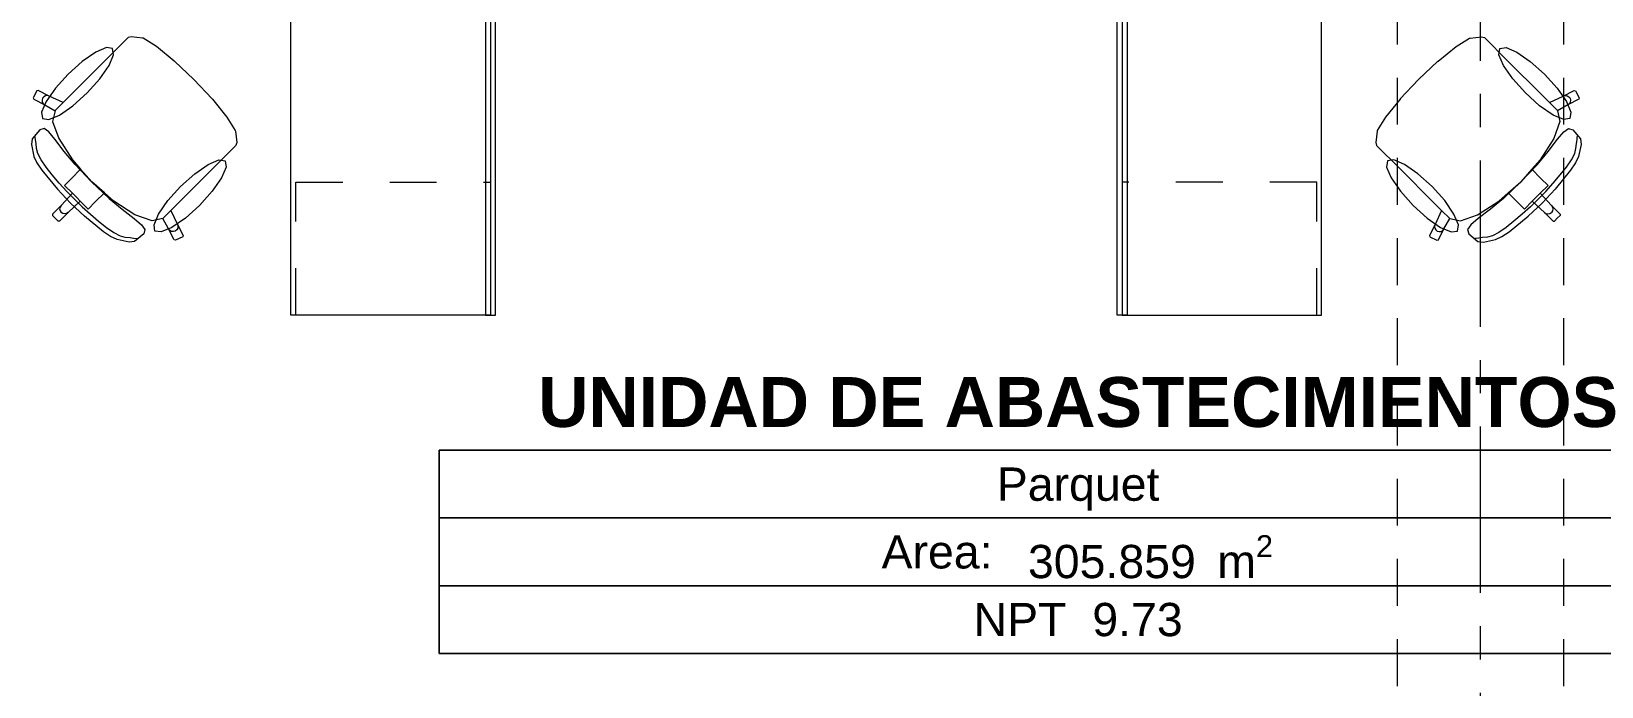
# Model space of a CAD drawing. Header units: inches. Extents: x -19 to 5698, y -728 to 92.
# Drawn here: x 217.962 to 222.684, y 32.368 to 34.338 of the extents above; entities that cross this region are included whole.
import ezdxf

# ---------------------------------------------------------------- set-up
doc = ezdxf.new("R2010")
doc.units = ezdxf.units.IN
doc.header["$MEASUREMENT"] = 0
for name, pattern in [('Hidden Line', [0.195611, 0.141111, -0.0545]), ('Punto & Raya', [0.65, 0.5, -0.075, 0, -0.075]), ('Rayas', [0.282222, 0.141111, -0.141111])]:
    doc.linetypes.add(name, pattern=pattern)
for name, color, linetype in [('02 _ ARQ _ ALB _ Ejes Generales', 251, 'Continuous'), ('02 _ ARQ _ ZON _ Espacio.3D', 7, 'Continuous'), ('08 _ STR _ EXT _ 09 Vigas', 251, 'Continuous'), ('Interior - Mobiliario', 7, 'Continuous')]:
    doc.layers.add(name, color=color, linetype=linetype)
doc.styles.add('Estilo_Generado_1', font='swisseb.ttf')
doc.styles.add('Estilo_Generado_7', font='swisse.ttf')

msp = doc.modelspace()

# ---------------------------------------------------------------- linework, layer by layer
at = {"layer": '02 _ ARQ _ ALB _ Ejes Generales', "color": 251, "linetype": 'Punto & Raya', "lineweight": 13, "true_color": 0x636466}
msp.add_line((222.32, 3.05), (222.32, 44.9), dxfattribs=at)
at = {"layer": '02 _ ARQ _ ZON _ Espacio.3D', "color": 251, "linetype": 'Continuous', "lineweight": 13}
for p, q in [((223.0317, 33.0788), (219.1876, 33.0788)), ((219.1876, 33.0788), (219.1876, 32.4681)), ((219.1876, 33.0788), (223.0317, 33.0788)), ((219.1876, 32.8753), (219.1876, 33.0788)), ((223.0317, 32.8753), (219.1876, 32.8753)), ((219.1876, 32.8753), (223.0317, 32.8753)), ((219.1876, 32.6717), (219.1876, 32.8753)), ((223.0317, 32.6717), (219.1876, 32.6717)), ((219.1876, 32.6717), (223.0317, 32.6717)), ((219.1876, 32.4681), (219.1876, 32.6717)), ((219.1876, 32.4681), (223.0317, 32.4681)), ((223.0317, 32.4681), (219.1876, 32.4681))]:
    msp.add_line(p, q, dxfattribs=at)
at = {"layer": '08 _ STR _ EXT _ 09 Vigas', "color": 251, "linetype": 'Hidden Line', "lineweight": 13, "true_color": 0x636466}
for p, q in [((222.07, 30.2), (222.07, 39.4)), ((222.57, 30.2), (222.57, 39.4))]:
    msp.add_line(p, q, dxfattribs=at)
at = {"layer": 'Interior - Mobiliario', "color": 175, "linetype": 'Continuous', "lineweight": 13}
for p, q in [((219.3271, 34.9697), (219.3271, 33.4847)), ((219.3571, 33.4847), (219.3571, 34.9697)), ((221.2271, 33.4847), (221.2271, 34.9697)), ((221.2571, 34.9697), (221.2571, 33.4847)), ((218.2306, 34.2974), (218.2051, 34.2719)), ((218.2525, 34.3193), (218.2306, 34.2974)), ((218.2618, 34.3222), (218.2525, 34.3193)), ((218.2957, 34.3182), (218.2618, 34.3222)), ((218.2979, 34.3173), (218.2957, 34.3182)), ((218.3379, 34.2924), (218.2979, 34.3173)), ((218.3916, 34.2488), (218.3379, 34.2924)), ((222.1927, 34.2488), (222.2464, 34.2924)), ((222.2464, 34.2924), (222.2864, 34.3173)), ((222.2864, 34.3173), (222.2885, 34.3182)), ((222.2885, 34.3182), (222.3225, 34.3222)), ((222.3225, 34.3222), (222.3318, 34.3193)), ((222.3318, 34.3193), (222.3537, 34.2974)), ((222.3537, 34.2974), (222.3792, 34.2719)), ((218.2051, 34.2719), (218.0572, 34.124)), ((218.3924, 34.2482), (218.3916, 34.2488)), ((218.4507, 34.1933), (218.3924, 34.2482)), ((222.1335, 34.1933), (222.1919, 34.2482)), ((222.1919, 34.2482), (222.1927, 34.2488)), ((222.3792, 34.2719), (222.5271, 34.124)), ((218.4507, 34.1933), (218.5056, 34.135)), ((222.1335, 34.1933), (222.0787, 34.135)), ((217.9783, 34.1593), (217.9675, 34.1379)), ((217.9823, 34.1606), (217.9783, 34.1593)), ((218.0154, 34.1436), (217.9823, 34.1606)), ((218.004, 34.1446), (217.9989, 34.1417)), ((218.0098, 34.1452), (218.004, 34.1446)), ((218.0154, 34.1436), (218.0098, 34.1452)), ((218.0572, 34.124), (218.0154, 34.1436)), ((222.5271, 34.124), (222.5688, 34.1436)), ((222.5688, 34.1436), (222.6019, 34.1606)), ((222.5688, 34.1436), (222.5745, 34.1452)), ((222.5745, 34.1452), (222.5803, 34.1446)), ((222.5803, 34.1446), (222.5854, 34.1417)), ((222.6019, 34.1606), (222.606, 34.1593)), ((222.606, 34.1593), (222.6168, 34.1379)), ((217.9675, 34.1379), (217.9688, 34.1339)), ((217.9688, 34.1339), (218.0019, 34.1169)), ((217.9953, 34.1371), (217.9937, 34.1315)), ((217.9937, 34.1315), (217.9944, 34.1257)), ((217.9944, 34.1257), (217.9973, 34.1205)), ((217.9989, 34.1417), (217.9953, 34.1371)), ((217.9973, 34.1205), (218.0019, 34.1169)), ((218.0019, 34.1169), (218.0329, 34.0996)), ((218.0329, 34.0996), (218.0255, 34.0676)), ((218.033, 34.0998), (218.0329, 34.0996)), ((218.033, 34.0998), (218.0572, 34.124)), ((218.5056, 34.135), (218.5063, 34.1341)), ((218.5063, 34.1341), (218.5498, 34.0805)), ((222.078, 34.1341), (222.0345, 34.0805)), ((222.0787, 34.135), (222.078, 34.1341)), ((222.5513, 34.0998), (222.5271, 34.124)), ((222.5513, 34.0998), (222.5514, 34.0996)), ((222.5824, 34.1169), (222.5514, 34.0996)), ((222.5514, 34.0996), (222.5588, 34.0676)), ((222.6155, 34.1339), (222.5824, 34.1169)), ((222.587, 34.1205), (222.5824, 34.1169)), ((222.5854, 34.1417), (222.589, 34.1371)), ((222.5899, 34.1257), (222.587, 34.1205)), ((222.589, 34.1371), (222.5906, 34.1315)), ((222.5906, 34.1315), (222.5899, 34.1257)), ((222.6168, 34.1379), (222.6155, 34.1339)), ((218.0255, 34.0676), (218.0438, 34.0157)), ((218.5498, 34.0805), (218.5747, 34.0404)), ((222.0345, 34.0805), (222.0095, 34.0404)), ((222.5588, 34.0676), (222.5405, 34.0157)), ((217.9636, 34.0147), (217.9618, 33.9979)), ((217.9868, 34.0425), (217.9636, 34.0147)), ((217.9733, 34.0199), (217.9725, 34.0244)), ((217.9741, 34.0119), (217.9733, 34.0199)), ((217.9761, 34.0011), (217.9741, 34.0119)), ((217.9773, 33.9857), (217.9761, 34.0011)), ((217.9997, 34.0459), (217.9868, 34.0425)), ((218.0141, 34.0359), (217.9997, 34.0459)), ((218.0327, 34.0136), (218.0141, 34.0359)), ((218.0606, 33.9775), (218.0327, 34.0136)), ((218.0438, 34.0157), (218.0852, 33.9518)), ((218.5747, 34.0404), (218.5756, 34.0383)), ((218.5756, 34.0383), (218.5796, 34.0044)), ((218.5796, 34.0044), (218.5768, 33.9951)), ((222.0086, 34.0383), (222.0047, 34.0044)), ((222.0047, 34.0044), (222.0075, 33.9951)), ((222.0095, 34.0404), (222.0086, 34.0383)), ((222.5405, 34.0157), (222.4991, 33.9518)), ((222.5237, 33.9775), (222.5516, 34.0136)), ((222.5516, 34.0136), (222.5702, 34.0359)), ((222.5702, 34.0359), (222.5845, 34.0459)), ((222.5845, 34.0459), (222.5975, 34.0425)), ((222.5975, 34.0425), (222.6206, 34.0147)), ((222.607, 33.9857), (222.6082, 34.0011)), ((222.6082, 34.0011), (222.6102, 34.0119)), ((222.6102, 34.0119), (222.611, 34.0199)), ((222.611, 34.0199), (222.6118, 34.0244)), ((222.6206, 34.0147), (222.6225, 33.9979)), ((217.9618, 33.9979), (217.9695, 33.9617)), ((217.9695, 33.9617), (217.9785, 33.9425)), ((217.9812, 33.971), (217.9773, 33.9857)), ((217.9911, 33.9521), (217.9812, 33.971)), ((218.0933, 33.9381), (218.0606, 33.9775)), ((218.5548, 33.9731), (218.5293, 33.9476)), ((218.5768, 33.9951), (218.5548, 33.9731)), ((222.0075, 33.9951), (222.0295, 33.9731)), ((222.0295, 33.9731), (222.055, 33.9476)), ((222.491, 33.9381), (222.5237, 33.9775)), ((222.5932, 33.9521), (222.6031, 33.971)), ((222.6031, 33.971), (222.607, 33.9857)), ((222.6148, 33.9617), (222.6058, 33.9425)), ((222.6225, 33.9979), (222.6148, 33.9617)), ((217.9785, 33.9425), (217.9934, 33.9208)), ((218.006, 33.9303), (217.9911, 33.9521)), ((217.9934, 33.9208), (218.0402, 33.8641)), ((218.0246, 33.9065), (218.006, 33.9303)), ((218.0457, 33.8818), (218.0246, 33.9065)), ((218.1099, 33.9237), (218.0826, 33.8963)), ((218.0852, 33.9518), (218.1099, 33.9237)), ((218.1428, 33.8854), (218.0933, 33.9381)), ((218.1099, 33.9237), (218.1433, 33.8858)), ((218.5293, 33.9476), (218.3814, 33.7998)), ((222.055, 33.9476), (222.2028, 33.7998)), ((222.4743, 33.9237), (222.441, 33.8858)), ((222.4415, 33.8854), (222.491, 33.9381)), ((222.4991, 33.9518), (222.4743, 33.9237)), ((222.4743, 33.9237), (222.5017, 33.8963)), ((222.5386, 33.8818), (222.5597, 33.9065)), ((222.5909, 33.9208), (222.5441, 33.8641)), ((222.5597, 33.9065), (222.5783, 33.9303)), ((222.5783, 33.9303), (222.5932, 33.9521)), ((222.6058, 33.9425), (222.5909, 33.9208)), ((218.0402, 33.8641), (218.0793, 33.8219)), ((218.0683, 33.8571), (218.0457, 33.8818)), ((218.0826, 33.8963), (218.0614, 33.8752)), ((218.0614, 33.8752), (218.0851, 33.8515)), ((218.1428, 33.8854), (218.1956, 33.8359)), ((218.1811, 33.8525), (218.1433, 33.8858)), ((222.4415, 33.8854), (222.3887, 33.8359)), ((222.4032, 33.8525), (222.441, 33.8858)), ((222.5229, 33.8752), (222.4992, 33.8515)), ((222.5017, 33.8963), (222.5229, 33.8752)), ((222.5441, 33.8641), (222.5049, 33.8219)), ((222.516, 33.8571), (222.5386, 33.8818)), ((218.0511, 33.815), (218.025, 33.7889)), ((218.0511, 33.815), (218.0478, 33.8101)), ((218.0851, 33.8515), (218.0511, 33.815)), ((218.0911, 33.8337), (218.0683, 33.8571)), ((218.1089, 33.8276), (218.0724, 33.7937)), ((218.1215, 33.7828), (218.0793, 33.8219)), ((218.0851, 33.8515), (218.097, 33.8396)), ((218.0911, 33.8337), (218.1145, 33.8108)), ((218.1089, 33.8276), (218.097, 33.8396)), ((218.1326, 33.804), (218.1089, 33.8276)), ((218.1537, 33.8252), (218.1326, 33.804)), ((218.1811, 33.8525), (218.1537, 33.8252)), ((218.2093, 33.8277), (218.1811, 33.8525)), ((218.1956, 33.8359), (218.2349, 33.8032)), ((218.2731, 33.7864), (218.2093, 33.8277)), ((222.3112, 33.7864), (222.375, 33.8277)), ((222.3887, 33.8359), (222.3494, 33.8032)), ((222.375, 33.8277), (222.4032, 33.8525)), ((222.4032, 33.8525), (222.4305, 33.8252)), ((222.4305, 33.8252), (222.4517, 33.804)), ((222.4517, 33.804), (222.4753, 33.8276)), ((222.4627, 33.7828), (222.5049, 33.8219)), ((222.4932, 33.8337), (222.4697, 33.8108)), ((222.4753, 33.8276), (222.4873, 33.8396)), ((222.4753, 33.8276), (222.5119, 33.7937)), ((222.4992, 33.8515), (222.4873, 33.8396)), ((222.4932, 33.8337), (222.516, 33.8571)), ((222.4992, 33.8515), (222.5332, 33.815)), ((222.5332, 33.815), (222.5364, 33.8101)), ((222.5332, 33.815), (222.5593, 33.7889)), ((218.025, 33.7889), (218.025, 33.7847)), ((218.025, 33.7847), (218.0335, 33.7761)), ((218.0421, 33.7676), (218.0335, 33.7761)), ((218.0463, 33.7676), (218.0421, 33.7676)), ((218.0724, 33.7937), (218.0463, 33.7676)), ((218.0478, 33.8101), (218.0467, 33.8044)), ((218.0467, 33.8044), (218.0479, 33.7986)), ((218.0479, 33.7986), (218.0512, 33.7937)), ((218.0561, 33.7905), (218.0512, 33.7937)), ((218.0618, 33.7893), (218.0561, 33.7905)), ((218.0676, 33.7904), (218.0618, 33.7893)), ((218.0724, 33.7937), (218.0676, 33.7904)), ((218.1145, 33.8108), (218.1392, 33.7883)), ((218.1782, 33.736), (218.1215, 33.7828)), ((218.1392, 33.7883), (218.1639, 33.7671)), ((218.1639, 33.7671), (218.1877, 33.7485)), ((218.2349, 33.8032), (218.271, 33.7753)), ((218.271, 33.7753), (218.2933, 33.7567)), ((218.325, 33.7681), (218.2731, 33.7864)), ((218.357, 33.7755), (218.325, 33.7681)), ((218.3572, 33.7756), (218.357, 33.7755)), ((218.3743, 33.7445), (218.357, 33.7755)), ((218.3572, 33.7756), (218.3814, 33.7998)), ((218.3814, 33.7998), (218.401, 33.758)), ((222.2028, 33.7998), (222.1833, 33.758)), ((222.2271, 33.7756), (222.2028, 33.7998)), ((222.21, 33.7445), (222.2273, 33.7755)), ((222.2271, 33.7756), (222.2273, 33.7755)), ((222.2273, 33.7755), (222.2592, 33.7681)), ((222.2592, 33.7681), (222.3112, 33.7864)), ((222.3132, 33.7753), (222.291, 33.7567)), ((222.3494, 33.8032), (222.3132, 33.7753)), ((222.4204, 33.7671), (222.3965, 33.7485)), ((222.406, 33.736), (222.4627, 33.7828)), ((222.4451, 33.7883), (222.4204, 33.7671)), ((222.4697, 33.8108), (222.4451, 33.7883)), ((222.5119, 33.7937), (222.5167, 33.7904)), ((222.5119, 33.7937), (222.5379, 33.7676)), ((222.5167, 33.7904), (222.5225, 33.7893)), ((222.5225, 33.7893), (222.5282, 33.7905)), ((222.5282, 33.7905), (222.5331, 33.7937)), ((222.5364, 33.7986), (222.5331, 33.7937)), ((222.5364, 33.8101), (222.5376, 33.8044)), ((222.5376, 33.8044), (222.5364, 33.7986)), ((222.5379, 33.7676), (222.5422, 33.7676)), ((222.5422, 33.7676), (222.5507, 33.7761)), ((222.5593, 33.7847), (222.5507, 33.7761)), ((222.5593, 33.7889), (222.5593, 33.7847)), ((218.1999, 33.7211), (218.1782, 33.736)), ((218.1877, 33.7485), (218.2096, 33.7337)), ((218.2192, 33.7121), (218.1999, 33.7211)), ((218.2096, 33.7337), (218.2284, 33.7237)), ((218.2284, 33.7237), (218.2432, 33.7198)), ((218.2432, 33.7198), (218.2586, 33.7187)), ((218.2586, 33.7187), (218.2693, 33.7166)), ((218.2999, 33.7294), (218.2721, 33.7062)), ((218.2933, 33.7567), (218.3033, 33.7423)), ((218.3033, 33.7423), (218.2999, 33.7294)), ((218.378, 33.7399), (218.3743, 33.7445)), ((218.3913, 33.7114), (218.3743, 33.7445)), ((218.3831, 33.737), (218.378, 33.7399)), ((218.3889, 33.7363), (218.3831, 33.737)), ((218.3945, 33.7378), (218.3889, 33.7363)), ((218.3991, 33.7414), (218.3945, 33.7378)), ((218.4167, 33.7209), (218.3953, 33.7101)), ((218.402, 33.7465), (218.3991, 33.7414)), ((218.401, 33.758), (218.4026, 33.7524)), ((218.401, 33.758), (218.418, 33.7249)), ((218.4026, 33.7524), (218.402, 33.7465)), ((218.418, 33.7249), (218.4167, 33.7209)), ((222.1833, 33.758), (222.1663, 33.7249)), ((222.1663, 33.7249), (222.1676, 33.7209)), ((222.1676, 33.7209), (222.1889, 33.7101)), ((222.1833, 33.758), (222.1816, 33.7524)), ((222.1816, 33.7524), (222.1823, 33.7465)), ((222.1823, 33.7465), (222.1851, 33.7414)), ((222.1851, 33.7414), (222.1897, 33.7378)), ((222.1897, 33.7378), (222.1954, 33.7363)), ((222.193, 33.7114), (222.21, 33.7445)), ((222.1954, 33.7363), (222.2012, 33.737)), ((222.2012, 33.737), (222.2063, 33.7399)), ((222.2063, 33.7399), (222.21, 33.7445)), ((222.291, 33.7567), (222.2809, 33.7423)), ((222.2809, 33.7423), (222.2844, 33.7294)), ((222.2844, 33.7294), (222.3122, 33.7062)), ((222.3257, 33.7187), (222.315, 33.7166)), ((222.3411, 33.7198), (222.3257, 33.7187)), ((222.3559, 33.7237), (222.3411, 33.7198)), ((222.3747, 33.7337), (222.3559, 33.7237)), ((222.3651, 33.7121), (222.3843, 33.7211)), ((222.3965, 33.7485), (222.3747, 33.7337)), ((222.3843, 33.7211), (222.406, 33.736)), ((218.2553, 33.7043), (218.2192, 33.7121)), ((218.2721, 33.7062), (218.2553, 33.7043)), ((218.2693, 33.7166), (218.2774, 33.7159)), ((218.2774, 33.7159), (218.2819, 33.7151)), ((218.3953, 33.7101), (218.3913, 33.7114)), ((222.1889, 33.7101), (222.193, 33.7114)), ((222.3069, 33.7159), (222.3024, 33.7151)), ((222.315, 33.7166), (222.3069, 33.7159)), ((222.3122, 33.7062), (222.329, 33.7043)), ((222.329, 33.7043), (222.3651, 33.7121)), ((219.3271, 33.4847), (219.3571, 33.4847)), ((221.2571, 33.4847), (221.2271, 33.4847))]:
    msp.add_line(p, q, dxfattribs=at)
at = {"layer": 'Interior - Mobiliario', "color": 175, "linetype": 'Rayas', "lineweight": 13}
for p, q in [((218.7571, 33.4847), (218.7571, 33.8847)), ((218.7571, 33.8847), (219.3421, 33.8847)), ((221.8271, 33.8847), (221.2421, 33.8847)), ((221.8271, 33.4847), (221.8271, 33.8847))]:
    msp.add_line(p, q, dxfattribs=at)
at = {"layer": 'Interior - Mobiliario', "color": 175, "linetype": 'Continuous', "lineweight": 13, "flags": 128}
for points in [[(219.3421, 34.9847), (219.3421, 33.4847), (218.7421, 33.4847), (218.7421, 34.4847), (218.0421, 34.4847), (218.0421, 34.9847)], [(221.2421, 34.9847), (221.2421, 33.4847), (221.8421, 33.4847), (221.8421, 34.4847), (222.5421, 34.4847), (222.5421, 34.9847)], [(218.0723, 34.2098), (218.0341, 34.1673), (218.0061, 34.127), (217.9925, 34.0949), (217.9954, 34.076), (218.0143, 34.0731), (218.0464, 34.0867), (218.0867, 34.1147), (218.1292, 34.1529), (218.1674, 34.1954), (218.1954, 34.2357), (218.209, 34.2678), (218.2061, 34.2867), (218.1872, 34.2896), (218.1551, 34.276), (218.1148, 34.248)], [(222.512, 34.2098), (222.5501, 34.1673), (222.5782, 34.127), (222.5918, 34.0949), (222.5889, 34.076), (222.57, 34.0731), (222.5379, 34.0867), (222.4975, 34.1147), (222.4551, 34.1529), (222.4169, 34.1954), (222.3889, 34.2357), (222.3753, 34.2678), (222.3782, 34.2867), (222.3971, 34.2896), (222.4291, 34.276), (222.4695, 34.248)], [(218.4672, 33.8149), (218.4247, 33.7767), (218.3844, 33.7487), (218.3523, 33.7351), (218.3334, 33.738), (218.3305, 33.7569), (218.3441, 33.789), (218.3721, 33.8293), (218.4103, 33.8718), (218.4528, 33.91), (218.4931, 33.938), (218.5252, 33.9516), (218.5441, 33.9487), (218.547, 33.9298), (218.5334, 33.8977), (218.5054, 33.8574)], [(222.1171, 33.8149), (222.1595, 33.7767), (222.1999, 33.7487), (222.232, 33.7351), (222.2509, 33.738), (222.2538, 33.7569), (222.2401, 33.789), (222.2121, 33.8293), (222.174, 33.8718), (222.1315, 33.91), (222.0911, 33.938), (222.0591, 33.9516), (222.0402, 33.9487), (222.0373, 33.9298), (222.0509, 33.8977), (222.0789, 33.8574)]]:
    msp.add_lwpolyline(points, close=True, dxfattribs=at)

# ---------------------------------------------------------------- texts
at = {"layer": '02 _ ARQ _ ZON _ Espacio.3D', "color": 251, "lineweight": 25, "attachment_point": 2}
for s, insert, char_height, style in [('\\A1;{\\pqc;\\pt0;\\fSwis721 Ex BT|b1|i0|c0|p34;UNIDAD DE ABASTECIMIENTOS}', (221.1097, 33.2988), 0.15, 'Estilo_Generado_1'), ('\\A1;{\\pqc;\\pt0;\\fSwis721 Ex BT|b0|i0|c238|p34;Parquet}', (221.1097, 33.027), 0.1, 'Estilo_Generado_7'), ('\\A1;{\\pqc;\\pt0;\\fSwis721 Ex BT|b0|i0|c238|p34;Area: }', (220.6854, 32.8235), 0.1, 'Estilo_Generado_7'), ('\\A1;{\\pqc;\\pt0,0.3;\\fSwis721 Ex BT|b0|i0|c238|p34;305.859\\fSwis721 Ex BT|b0|i0|c238|p34;\\A1{\\H.66x;\\S^  ;}\\fSwis721 Ex BT|b0|i0|c238|p34; m\\fSwis721 Ex BT|b0|i0|c238|p34;\\A1{\\H.66x;\\S2^  ;}}', (221.3273, 32.8235), 0.1, 'Estilo_Generado_7'), ('\\A1;{\\pqc;\\pt0;\\fSwis721 Ex BT|b0|i0|c238|p34;NPT  9.73}', (221.1097, 32.6199), 0.1, 'Estilo_Generado_7')]:
    msp.add_mtext(s, dxfattribs=dict(at, insert=insert, char_height=char_height, style=style))

doc.saveas('drawing.dxf')
